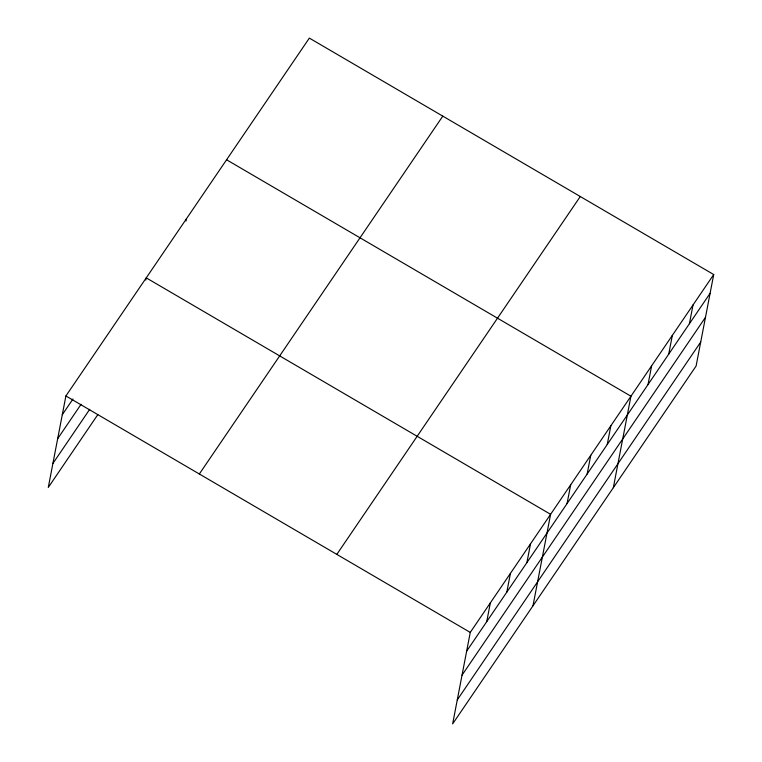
<?xml version="1.0" encoding="UTF-8"?>
<svg xmlns="http://www.w3.org/2000/svg" width="762" height="762" viewBox="0 0 762 762"><rect width="100%" height="100%" fill="white"/><g stroke="black" fill="none" stroke-linecap="round" stroke-linejoin="round"><path stroke-width="1.14" d="M713.718 274.549L470.259 632.412L452.647 723.9L696.097 366.036L713.718 274.549L309.353 38.1L65.903 395.964L48.282 487.451L97.822 414.623M145.818 280.073L146.237 277.863L550.602 514.321L532.981 605.809M185.985 221.028L186.414 218.818M486.737 621.64L490.347 602.885M506.816 592.122L510.435 573.367M526.904 562.594L530.514 543.839M567.071 503.549L570.69 484.794M587.159 474.021L590.769 455.266M607.247 444.503L610.857 425.748M613.324 487.709L630.946 396.221L226.581 159.772M648.024 384.562L651.634 365.808M668.722 354.139L672.332 335.385M689.41 323.717L693.029 304.971M62.284 414.719L73 398.974M57.664 438.722L81.096 404.27M52.902 463.448L89.726 409.318M199.339 473.993L442.798 116.129M336.823 554.384L580.282 196.52M466.649 651.167L710.108 293.303M462.029 675.17L705.488 317.306M457.267 699.897L700.726 342.033M65.903 395.964L470.259 632.412"/></g></svg>
